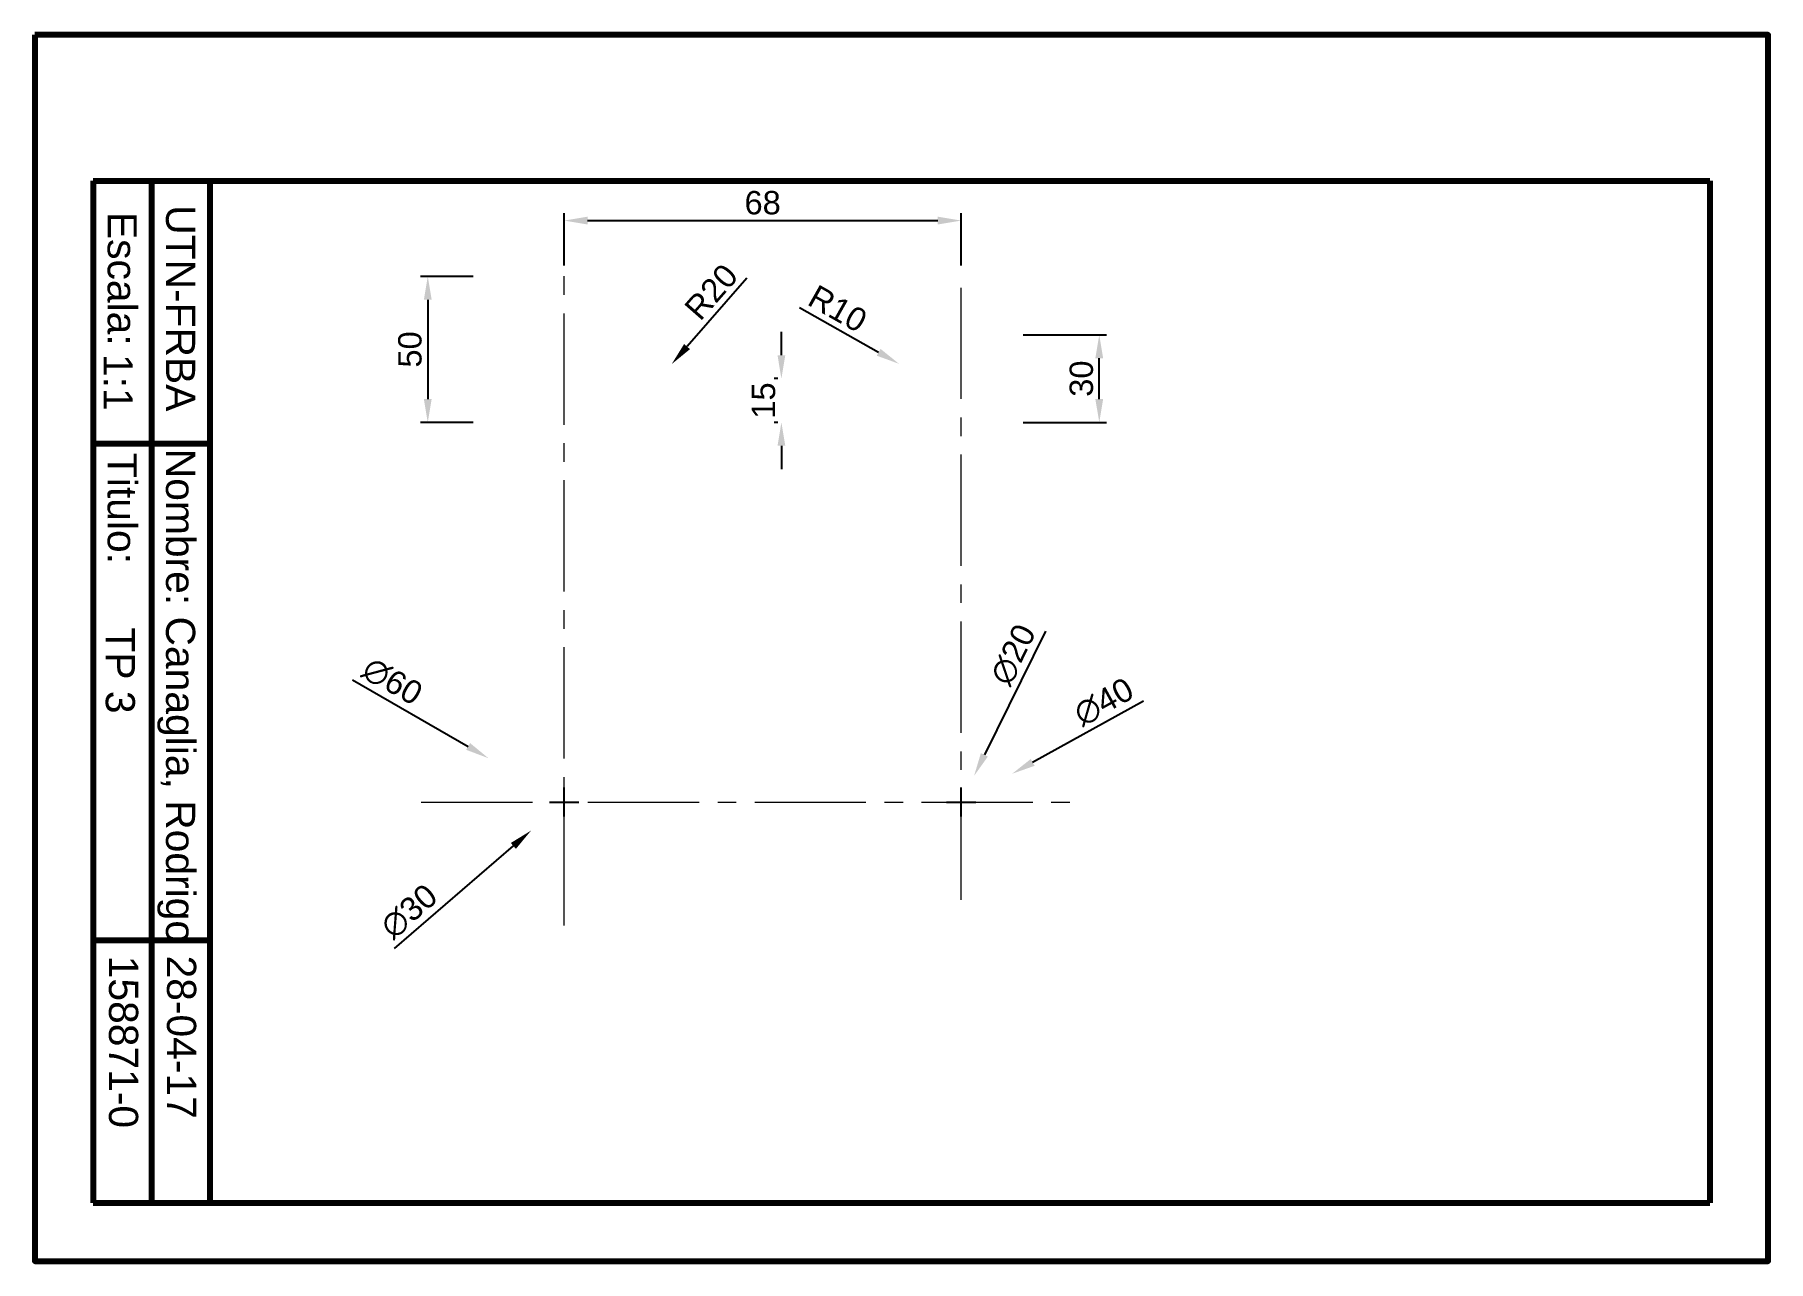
# Paper-space layout 'Presentación1' of a CAD drawing. Header units: millimetres. Extents: x -2 to 295, y 0 to 210.
import ezdxf
from ezdxf.enums import TextEntityAlignment as Align

# ---------------------------------------------------------------- set-up
doc = ezdxf.new("R2010")
doc.units = ezdxf.units.MM
doc.linetypes.add('CENTRO2', pattern=[28.575, 19.05, -3.175, 3.175, -3.175])
for name, color, linetype, lineweight in [('Cotas', 10, 'Continuous', 20), ('Ejes', 160, 'CENTRO2', 20), ('Rotulo', 130, 'Continuous', 80)]:
    doc.layers.add(name, color=color, linetype=linetype, lineweight=lineweight)
doc.styles.get("Standard").update_dxf_attribs({"font": 'arial.ttf'})
doc.dimstyles.new('Copia de ISO-25', dxfattribs={"dimscale": 0, "dimtxt": 4, "dimasz": 4, "dimexe": 1.25, "dimexo": 0.625, "dimgap": 1, "dimtad": 1, "dimtxsty": 'Standard', "dimcen": 2.5, "dimadec": 0, "dimazin": 0, "dimtfac": 1, "dimtofl": 0, "dimtmove": 0, "dimatfit": 3, "dimfxl": 1, "dimarcsym": 0})

# ---------------------------------------------------------------- blocks, each defined once
blk = doc.blocks.new('*D10')
at = {"layer": 'Cotas', "color": 0, "lineweight": -2, "transparency": 16777216}
for p, q in [((88.92, 76.35), (88.92, 81.35)), ((86.42, 78.85), (91.42, 78.85)), ((59.85, 53.78), (80.21, 71.34))]:
    blk.add_line(p, q, dxfattribs=at)
at = {"layer": 'Cotas', "color": 0, "transparency": 16777216}
blk.add_solid([(79.78, 71.84), (80.65, 70.83), (83.24, 73.95)], dxfattribs=at)
at = {"layer": 'Defpoints', "color": 0, "transparency": 16777216}
for p in [(94.6, 83.75), (83.24, 73.95)]:
    blk.add_point(p, dxfattribs=at)
at = {"layer": 'Cotas', "color": 0, "transparency": 16777216, "insert": (62.36, 60.11), "char_height": 4, "attachment_point": 5, "rotation": 40.7681}
blk.add_mtext('∅30', dxfattribs=at)
blk = doc.blocks.new('*D11')
at = {"layer": 'Cotas', "color": 0, "lineweight": -2, "transparency": 16777216}
for p, q in [((52.68, 99.79), (72.47, 88.35)), ((88.92, 76.35), (88.92, 81.35)), ((86.42, 78.85), (91.42, 78.85))]:
    blk.add_line(p, q, dxfattribs=at)
at = {"layer": 'Cotas', "color": 0, "transparency": 16777216}
blk.add_solid([(72.81, 88.93), (72.14, 87.78), (75.94, 86.35)], dxfattribs=at)
at = {"layer": 'Defpoints', "color": 0, "transparency": 16777216}
for p in [(75.94, 86.35), (101.91, 71.34)]:
    blk.add_point(p, dxfattribs=at)
at = {"layer": 'Cotas', "color": 0, "transparency": 16777216, "insert": (59.48, 99.5), "char_height": 4, "attachment_point": 5, "rotation": 329.979}
blk.add_mtext('∅60', dxfattribs=at)
blk = doc.blocks.new('*D12')
at = {"layer": 'Cotas', "color": 0, "lineweight": -2, "transparency": 16777216}
for p, q in [((171.35, 108.1), (160.9, 86.92)), ((156.92, 76.35), (156.92, 81.35)), ((154.42, 78.85), (159.42, 78.85))]:
    blk.add_line(p, q, dxfattribs=at)
at = {"layer": 'Cotas', "color": 0, "transparency": 16777216}
blk.add_solid([(160.31, 87.22), (161.5, 86.63), (159.14, 83.33)], dxfattribs=at)
at = {"layer": 'Defpoints', "color": 0, "transparency": 16777216}
for p in [(159.14, 83.33), (154.71, 74.36)]:
    blk.add_point(p, dxfattribs=at)
at = {"layer": 'Cotas', "color": 0, "transparency": 16777216, "insert": (165.85, 104.08), "char_height": 4, "attachment_point": 5, "rotation": 63.7465}
blk.add_mtext('∅20', dxfattribs=at)
blk = doc.blocks.new('*D13')
at = {"layer": 'Cotas', "color": 0, "lineweight": -2, "transparency": 16777216}
for p, q in [((188.18, 96.14), (169.17, 85.63)), ((156.92, 76.35), (156.92, 81.35)), ((154.42, 78.85), (159.42, 78.85))]:
    blk.add_line(p, q, dxfattribs=at)
at = {"layer": 'Cotas', "color": 0, "transparency": 16777216}
blk.add_solid([(168.85, 86.21), (169.5, 85.04), (165.67, 83.69)], dxfattribs=at)
at = {"layer": 'Defpoints', "color": 0, "transparency": 16777216}
for p in [(165.67, 83.69), (148.17, 74.01)]:
    blk.add_point(p, dxfattribs=at)
at = {"layer": 'Cotas', "color": 0, "transparency": 16777216, "insert": (181.37, 95.98), "char_height": 4, "attachment_point": 5, "rotation": 28.9579}
blk.add_mtext('∅40', dxfattribs=at)
blk = doc.blocks.new('*D14')
at = {"layer": 'Cotas', "color": 0, "lineweight": -2, "transparency": 16777216}
for p, q in [((88.92, 170.71), (88.92, 179.64)), ((92.92, 178.39), (152.92, 178.39)), ((156.92, 170.71), (156.92, 179.64))]:
    blk.add_line(p, q, dxfattribs=at)
at = {"layer": 'Cotas', "color": 0, "transparency": 16777216}
for points in [[(92.92, 179.06), (92.92, 177.72), (88.92, 178.39)], [(152.92, 179.06), (152.92, 177.72), (156.92, 178.39)]]:
    blk.add_solid(points, dxfattribs=at)
at = {"layer": 'Defpoints', "color": 0, "transparency": 16777216}
for p in [(156.92, 178.39), (88.92, 170.08), (156.92, 170.08)]:
    blk.add_point(p, dxfattribs=at)
at = {"layer": 'Cotas', "color": 0, "transparency": 16777216, "insert": (122.92, 181.43), "char_height": 4, "attachment_point": 5}
blk.add_mtext('68', dxfattribs=at)
blk = doc.blocks.new('*D15')
at = {"layer": 'Cotas', "color": 0, "lineweight": -2, "transparency": 16777216}
blk.add_line((120.21, 168.51), (109.97, 156.82), dxfattribs=at)
at = {"layer": 'Cotas', "color": 0, "transparency": 16777216}
blk.add_solid([(109.47, 157.26), (110.47, 156.38), (107.33, 153.81)], dxfattribs=at)
at = {"layer": 'Defpoints', "color": 0, "transparency": 16777216}
for p in [(113.92, 161.33), (107.33, 153.81)]:
    blk.add_point(p, dxfattribs=at)
at = {"layer": 'Cotas', "color": 0, "transparency": 16777216, "insert": (114.12, 166.18), "char_height": 4, "attachment_point": 5, "rotation": 48.7643}
blk.add_mtext('R20', dxfattribs=at)
blk = doc.blocks.new('*D17')
at = {"layer": 'Cotas', "color": 0, "lineweight": -2, "transparency": 16777216}
blk.add_line((129.26, 163.49), (142.79, 155.84), dxfattribs=at)
at = {"layer": 'Cotas', "color": 0, "transparency": 16777216}
blk.add_solid([(143.12, 156.42), (142.47, 155.26), (146.28, 153.87)], dxfattribs=at)
at = {"layer": 'Defpoints', "color": 0, "transparency": 16777216}
for p in [(141.92, 156.33), (146.28, 153.87)]:
    blk.add_point(p, dxfattribs=at)
at = {"layer": 'Cotas', "color": 0, "transparency": 16777216, "insert": (135.78, 163.3), "char_height": 4, "attachment_point": 5, "rotation": 330.5447}
blk.add_mtext('R10', dxfattribs=at)
blk = doc.blocks.new('*D18')
at = {"layer": 'Cotas', "color": 0, "lineweight": -2, "transparency": 16777216}
for p, q in [((167.55, 158.83), (181.84, 158.83)), ((180.59, 147.83), (180.59, 154.83)), ((167.55, 143.83), (181.84, 143.83))]:
    blk.add_line(p, q, dxfattribs=at)
at = {"layer": 'Cotas', "color": 0, "transparency": 16777216}
for points in [[(179.92, 154.83), (181.25, 154.83), (180.59, 158.83)], [(179.92, 147.83), (181.25, 147.83), (180.59, 143.83)]]:
    blk.add_solid(points, dxfattribs=at)
at = {"layer": 'Defpoints', "color": 0, "transparency": 16777216}
for p in [(166.92, 158.83), (180.59, 158.83), (166.92, 143.83)]:
    blk.add_point(p, dxfattribs=at)
at = {"layer": 'Cotas', "color": 0, "transparency": 16777216, "insert": (177.54, 151.33), "char_height": 4, "attachment_point": 5, "rotation": 90}
blk.add_mtext('30', dxfattribs=at)
blk = doc.blocks.new('Rotulo A4')
at = {"layer": 'Rotulo'}
for p, q in [((-287, 185), (-10, 185)), ((-287, 185), (-287, 10)), ((-277, 185), (-277, 10)), ((-267, 185), (-267, 10)), ((-10, 185), (-10, 10)), ((-287, 140), (-277, 140)), ((-277, 140), (-267, 140)), ((-287, 55), (-267, 55)), ((-287, 10), (-10, 10))]:
    blk.add_line(p, q, dxfattribs=at)
blk.add_lwpolyline([(-297, 210), (-297, 0), (0, 0), (0, 210)], close=True, dxfattribs=at)
at = {"layer": 'Rotulo', "char_height": 5, "attachment_point": 1, "rotation": 270}
for s, width, insert in [('Escala:', 45, (-279.5, 179.66)), ('UTN-FRBA', 45, (-269.5, 180.81)), ('Titulo:', 85, (-279.5, 138.4)), ('Nombre: Canaglia, Rodrigo', 87.8171, (-269.5, 139.11)), ('158871-0', 45, (-279.27, 52.32))]:
    blk.add_mtext_dynamic_manual_height_columns(s, width=width, gutter_width=25, heights=[0], dxfattribs=dict(at, insert=insert))
at = {"layer": 'Rotulo'}
for tag, p in [('E', (-282.7, 150.49)), ('TITULO', (-282.32, 101.15)), ('FECHA', (-271.83, 38.37))]:
    blk.add_attdef(tag, text='', height=5, rotation=270, dxfattribs=at).set_placement(p, align=Align.MIDDLE)
blk = doc.blocks.new('*D20')
at = {"layer": 'Cotas', "color": 0, "lineweight": -2, "transparency": 16777216}
for p, q in [((126.13, 155.33), (126.13, 159.33)), ((125.51, 151.33), (124.88, 151.33)), ((125.51, 143.83), (124.88, 143.83)), ((126.13, 139.83), (126.13, 135.83))]:
    blk.add_line(p, q, dxfattribs=at)
at = {"layer": 'Cotas', "color": 0, "transparency": 16777216}
for points in [[(125.47, 155.33), (126.8, 155.33), (126.13, 151.33)], [(125.47, 139.83), (126.8, 139.83), (126.13, 143.83)]]:
    blk.add_solid(points, dxfattribs=at)
at = {"layer": 'Defpoints', "color": 0, "transparency": 16777216}
for p in [(126.13, 151.33), (126.13, 143.83), (126.13, 143.83)]:
    blk.add_point(p, dxfattribs=at)
at = {"layer": 'Cotas', "color": 0, "transparency": 16777216, "insert": (123.09, 147.58), "char_height": 4, "attachment_point": 5, "rotation": 90}
blk.add_mtext('15', dxfattribs=at)
blk = doc.blocks.new('*D21')
at = {"layer": 'Cotas', "color": 0, "lineweight": -2, "transparency": 16777216}
for p, q in [((73.3, 168.83), (64.3, 168.83)), ((65.55, 164.83), (65.55, 147.83)), ((73.3, 143.83), (64.3, 143.83))]:
    blk.add_line(p, q, dxfattribs=at)
at = {"layer": 'Cotas', "color": 0, "transparency": 16777216}
for points in [[(64.88, 164.83), (66.22, 164.83), (65.55, 168.83)], [(64.88, 147.83), (66.22, 147.83), (65.55, 143.83)]]:
    blk.add_solid(points, dxfattribs=at)
at = {"layer": 'Defpoints', "color": 0, "transparency": 16777216}
for p in [(73.92, 168.83), (65.55, 143.83), (73.92, 143.83)]:
    blk.add_point(p, dxfattribs=at)
at = {"layer": 'Cotas', "color": 0, "transparency": 16777216, "insert": (62.51, 156.33), "char_height": 4, "attachment_point": 5, "rotation": 90}
blk.add_mtext('50', dxfattribs=at)

psp = doc.layouts.new('Presentación1')

# ---------------------------------------------------------------- linework, layer by layer
at = {"layer": 'Ejes'}
for p, q in [((88.9233, 57.7225), (88.9233, 174.376)), ((156.9233, 62.1228), (156.9233, 168.078)), ((64.4209, 78.8486), (176.8878, 78.8486))]:
    psp.add_line(p, q, dxfattribs=at)

# ---------------------------------------------------------------- block references
at = {"layer": 'Cotas'}
psp.add_blockref('Rotulo A4', (295.2075, 0.2159), dxfattribs=at).add_auto_attribs({'FECHA': '28-04-17', 'TITULO': 'TP 3', 'E': '1:1'})

# ---------------------------------------------------------------- dimensions: what is measured, and where the dimension line sits
dim = psp.add_linear_dim(base=(156.9233, 178.389), p1=(88.9233, 170.0809), p2=(156.9233, 170.0809), dimstyle='Copia de ISO-25', override={"dimscale": 1}, dxfattribs=at)
dim.commit()
dim.dimension.update_dxf_attribs({"geometry": '*D14', "text_midpoint": (122.9233, 181.4313)})
for center, mpoint, picture, middle in [((113.9233, 161.3331), (107.3317, 153.813), '*D15', (116.4098, 164.1698)), ((141.9233, 156.3331), (146.277, 153.8744), '*D17', (134.285, 160.6467))]:
    dim = psp.add_radius_dim(center=center, mpoint=mpoint, dimstyle='Copia de ISO-25', override={"dimscale": 1, "dimlfac": -2}, dxfattribs=at)
    dim.commit()
    dim.dimension.update_dxf_attribs({"geometry": picture, "text_midpoint": middle, "dimtype": 164})
for base, p1, p2, angle, picture, middle in [((65.5501, 143.8331), (73.9233, 168.8331), (73.9233, 143.8331), 270, '*D21', (62.5078, 156.3331)), ((126.1323, 143.8331), (126.1323, 151.3331), (126.1323, 143.8331), 270, '*D20', (123.09, 147.5831)), ((180.5866, 158.8331), (166.9233, 143.8331), (166.9233, 158.8331), 90, '*D18', (177.5429, 151.3331))]:
    dim = psp.add_linear_dim(base=base, p1=p1, p2=p2, angle=angle, dimstyle='Copia de ISO-25', override={"dimscale": 1, "dimlfac": -2}, dxfattribs=at)
    dim.commit()
    dim.dimension.update_dxf_attribs({"geometry": picture, "text_midpoint": middle})
for p1, p2, picture, middle in [((154.7116, 74.3644), (159.135, 83.3328), '*D12', (168.682, 102.6891)), ((101.911, 71.3438), (75.9357, 86.3534), '*D11', (57.9046, 96.7724)), ((148.1736, 74.0069), (165.6731, 83.6903), '*D13', (182.8994, 93.2224)), ((94.6035, 83.7461), (83.2431, 73.9511), '*D10', (64.4209, 57.7225))]:
    dim = psp.add_diameter_dim_2p(p1=p1, p2=p2, dimstyle='Copia de ISO-25', override={"dimscale": 1, "dimlfac": -2}, dxfattribs=at)
    dim.commit()
    dim.dimension.update_dxf_attribs({"geometry": picture, "text_midpoint": middle, "dimtype": 163})

doc.saveas('drawing.dxf')
